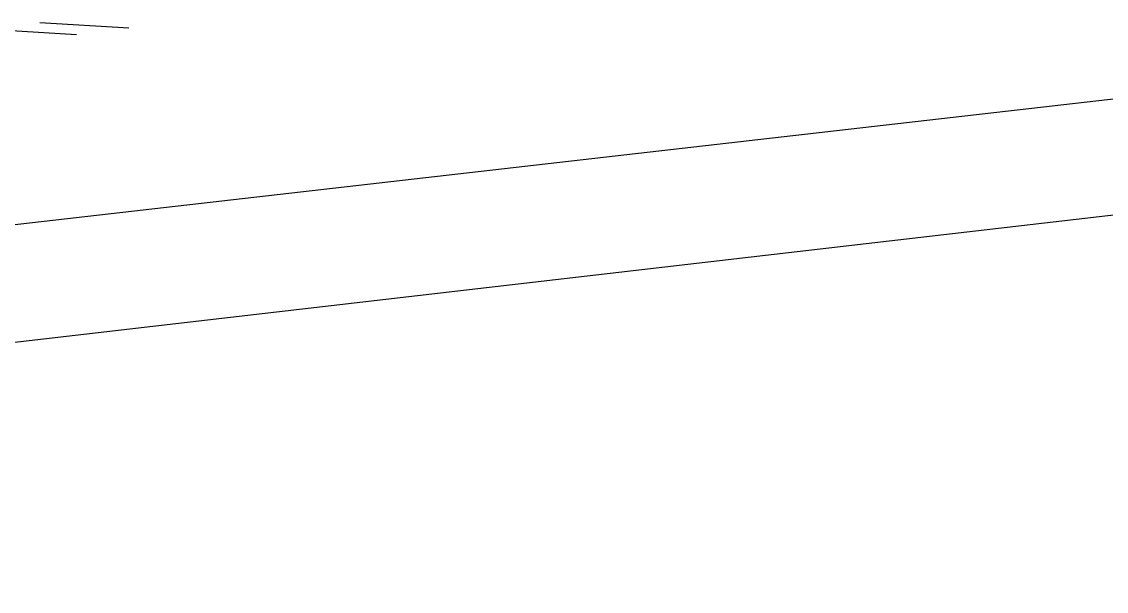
# Model space of a CAD drawing. Extents: x -809667 to 586099, y 3084146 to 3634412.
# Drawn here: x 381903.895 to 381906.554, y 3085670.997 to 3085672.395 of the extents above; entities that cross this region are included whole.
import ezdxf

# ---------------------------------------------------------------- set-up
doc = ezdxf.new("R2010")
doc.units = 0
doc.header["$LTSCALE"] = 0.5
for name, color, linetype in [('dxt', 252, 'CONTINUOUS'), ('文字', 7, 'CONTINUOUS'), ('树木', 94, 'CONTINUOUS'), ('道路', 4, 'CONTINUOUS')]:
    doc.layers.add(name, color=color, linetype=linetype)
doc.linetypes.add('10422', pattern='A,2,[150,AAA.SHX,S=1,R=0,X=0,Y=1],2,[177,AAA.SHX,S=1,R=0,X=0,Y=0.8],1e-09', length=4)

# ---------------------------------------------------------------- blocks, each defined once
blk = doc.blocks.new('03')
at = {"layer": '树木', "color": 0}
for p, q in [((1.2564, 0.0742), (1.1353, -0.1704)), ((1.2131, -0.0808), (1.1168, -0.2753))]:
    blk.add_line(p, q, dxfattribs=at)

msp = doc.modelspace()

# ---------------------------------------------------------------- linework, layer by layer
at = {"layer": 'dxt', "color": 252, "linetype": '10422'}
msp.add_lwpolyline([(381947.6478, 3085678.9321), (381947.9533, 3085676.7166), (381864.9589, 3085667.0962), (381864.4531, 3085668.454)], dxfattribs=at)
at = {"layer": '文字', "color": 3, "linetype": 'Continuous'}
msp.add_line((381989.2197, 3085681.6573, -859.056), (381864.5608, 3085667.3993, -859.056), dxfattribs=at)
at = {"layer": '道路', "linetype": 'Continuous'}
msp.add_open_spline([(381886.8832, 3085672.1498), (381888.8214, 3085671.908), (381892.2035, 3085671.4859), (381895.2928, 3085677.8509), (381904.0475, 3085674.4451), (381906.5001, 3085679.3676), (381907.3935, 3085681.7452)], degree=3, knots=[0, 0, 0, 0, 5.241038, 9.145639, 17.995635, 24.640422, 24.640422, 24.640422, 24.640422], dxfattribs=at)

# ---------------------------------------------------------------- block references
at = {"layer": '树木', "color": 8, "xscale": 0.8, "yscale": 0.8, "zscale": 0.8, "rotation": 292.8030004997092}
msp.add_blockref('03', (381903.7134, 3085673.2819), dxfattribs=at)

doc.saveas('drawing.dxf')
